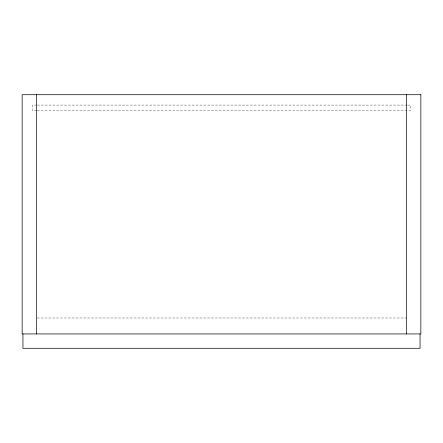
<?xml version="1.0" encoding="UTF-8"?>
<svg xmlns="http://www.w3.org/2000/svg" width="443" height="443" viewBox="0 0 443 443"><rect width="100%" height="100%" fill="white"/><g stroke="black" fill="none" stroke-linecap="round" stroke-linejoin="round"><path stroke-width="0.33" stroke-dasharray="2.21 1.66" d="M36.664 105.08L32.516 105.08L32.516 110.661L36.664 110.661M37.35 105.08L407.028 105.08M407.721 105.08L410.484 105.08L410.484 110.661L407.721 110.661M37.195 110.661L407.028 110.661M37.195 317.985L406.497 317.985"/><path stroke-width="0.66" d="M420.053 333.933L420.053 348.287L22.947 348.287L22.947 333.933M406.497 94.713L406.497 333.933M36.503 94.713L36.503 333.933M420.85 94.713L22.15 94.713L22.15 333.933L420.85 333.933L420.85 94.713"/></g></svg>
